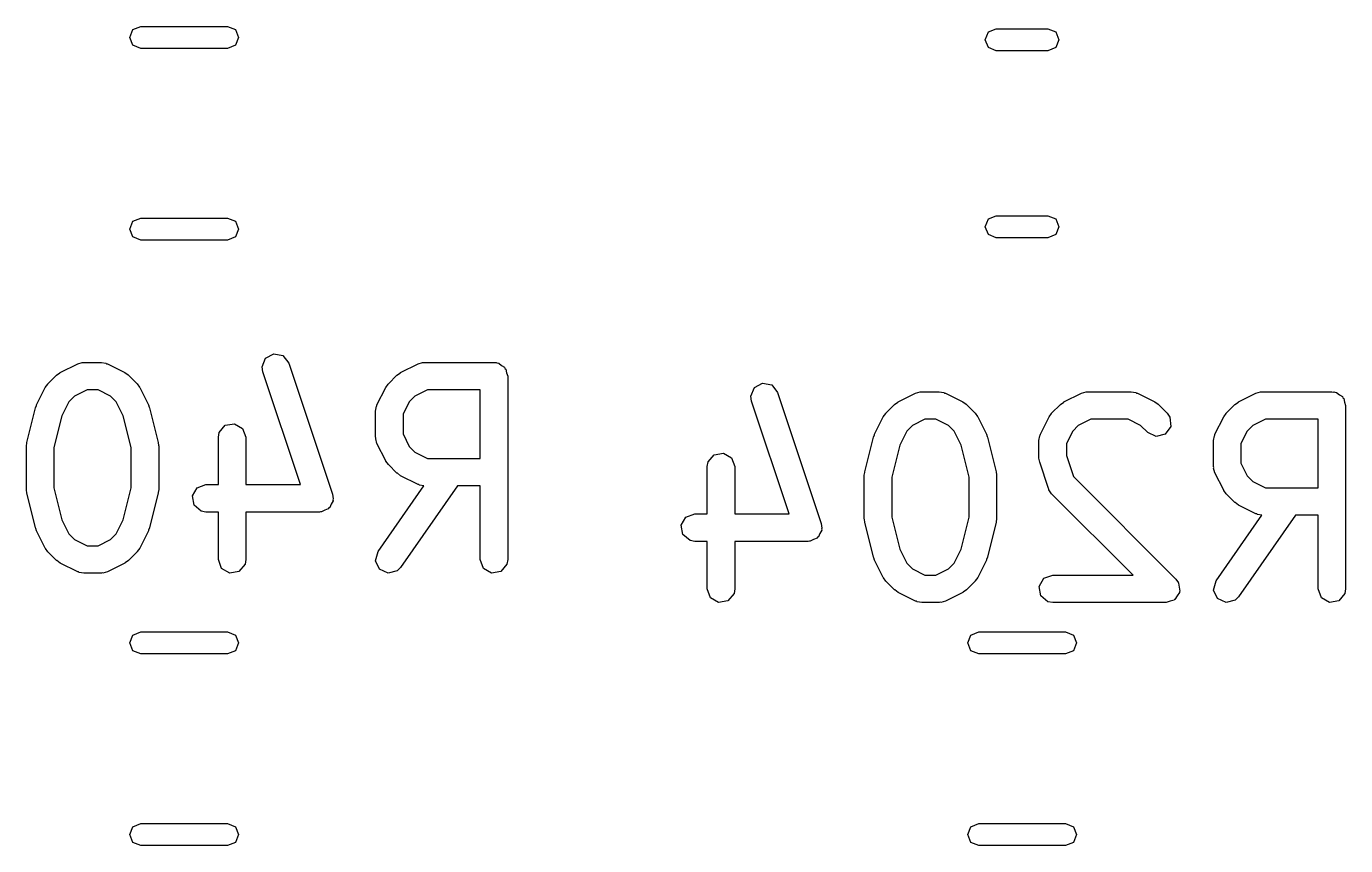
# Model space of a CAD drawing. Extents: x 109 to 192, y -153 to -42.
# Drawn here: x 168.05 to 175.25, y -81.35 to -76.89 of the extents above; entities that cross this region are included whole.
import ezdxf

# ---------------------------------------------------------------- set-up
doc = ezdxf.new("R2010")
doc.units = 0
doc.layers.add('BLACK', color=7, linetype='CONTINUOUS')

msp = doc.modelspace()

# ---------------------------------------------------------------- linework, layer by layer
at = {"layer": 'BLACK', "linetype": 'CONTINUOUS'}
for p, q in [((168.613, -76.9475), (168.63, -76.9051)), ((168.63, -76.9051), (168.673, -76.8875)), ((168.673, -76.8875), (169.147, -76.8875)), ((169.147, -76.8875), (169.19, -76.9051)), ((169.19, -76.9051), (169.207, -76.9475)), ((173.281, -76.96), (173.299, -76.9176)), ((173.299, -76.9176), (173.341, -76.9)), ((173.341, -76.9), (173.623, -76.9)), ((173.623, -76.9), (173.665, -76.9176)), ((173.665, -76.9176), (173.683, -76.96)), ((168.63, -76.9899), (168.613, -76.9475)), ((168.673, -77.0075), (168.63, -76.9899)), ((169.147, -77.0075), (168.673, -77.0075)), ((169.19, -76.9899), (169.147, -77.0075)), ((169.207, -76.9475), (169.19, -76.9899)), ((173.299, -77.0024), (173.281, -76.96)), ((173.341, -77.02), (173.299, -77.0024)), ((173.665, -77.0024), (173.623, -77.02)), ((173.683, -76.96), (173.665, -77.0024)), ((173.623, -77.02), (173.341, -77.02)), ((168.613, -77.9925), (168.63, -77.9501)), ((168.63, -77.9501), (168.673, -77.9325)), ((168.673, -77.9325), (169.147, -77.9325)), ((169.147, -77.9325), (169.19, -77.9501)), ((169.19, -77.9501), (169.207, -77.9925)), ((173.281, -77.98), (173.299, -77.9376)), ((173.299, -77.9376), (173.341, -77.92)), ((173.341, -77.92), (173.623, -77.92)), ((173.623, -77.92), (173.665, -77.9376)), ((173.665, -77.9376), (173.683, -77.98)), ((168.63, -78.0349), (168.613, -77.9925)), ((169.207, -77.9925), (169.19, -78.0349)), ((173.299, -78.0224), (173.281, -77.98)), ((173.341, -78.04), (173.299, -78.0224)), ((173.665, -78.0224), (173.623, -78.04)), ((173.683, -77.98), (173.665, -78.0224)), ((168.673, -78.0525), (168.63, -78.0349)), ((169.147, -78.0525), (168.673, -78.0525)), ((169.19, -78.0349), (169.147, -78.0525)), ((173.623, -78.04), (173.341, -78.04)), ((169.354, -78.697), (169.399, -78.6726)), ((169.399, -78.6726), (169.449, -78.6829)), ((168.234, -78.7749), (168.329, -78.7273)), ((168.329, -78.7273), (168.354, -78.7199)), ((168.354, -78.7199), (168.358, -78.7209)), ((168.358, -78.7209), (168.362, -78.7194)), ((168.362, -78.7194), (168.458, -78.7194)), ((168.458, -78.7194), (168.483, -78.7239)), ((168.483, -78.7239), (168.487, -78.7268)), ((168.487, -78.7268), (168.491, -78.7273)), ((168.491, -78.7273), (168.586, -78.7749)), ((169.335, -78.7447), (169.354, -78.697)), ((169.339, -78.7705), (169.335, -78.7447)), ((169.449, -78.6829), (169.481, -78.723)), ((169.481, -78.723), (169.719, -79.4373)), ((170.091, -78.7749), (170.186, -78.7273)), ((170.186, -78.7273), (170.211, -78.7199)), ((170.211, -78.7199), (170.215, -78.7209)), ((170.215, -78.7209), (170.22, -78.7194)), ((170.22, -78.7194), (170.6, -78.7194)), ((170.6, -78.7194), (170.61, -78.7211)), ((170.61, -78.7211), (170.613, -78.7205)), ((170.613, -78.7205), (170.616, -78.7222)), ((170.616, -78.7222), (170.626, -78.7239)), ((170.626, -78.7239), (170.641, -78.7364)), ((170.641, -78.7364), (170.658, -78.7462)), ((168.166, -78.8366), (168.214, -78.789)), ((168.214, -78.789), (168.232, -78.7761)), ((168.232, -78.7761), (168.234, -78.7749)), ((168.586, -78.7749), (168.604, -78.7883)), ((168.604, -78.7883), (168.606, -78.789)), ((168.606, -78.789), (168.654, -78.8366)), ((169.544, -79.386), (169.339, -78.7705)), ((170.024, -78.8366), (170.071, -78.789)), ((170.071, -78.789), (170.09, -78.7761)), ((170.09, -78.7761), (170.091, -78.7749)), ((170.658, -78.7462), (170.66, -78.7525)), ((170.66, -78.7525), (170.665, -78.7569)), ((170.665, -78.7569), (170.669, -78.7761)), ((170.669, -78.7761), (170.675, -78.7944)), ((170.675, -78.7944), (170.675, -79.7944)), ((168.105, -78.9513), (168.152, -78.8561)), ((168.152, -78.8561), (168.166, -78.8381)), ((168.166, -78.8381), (168.166, -78.8366)), ((168.38, -78.8694), (168.312, -78.9036)), ((168.44, -78.8694), (168.38, -78.8694)), ((168.508, -78.9036), (168.44, -78.8694)), ((168.654, -78.8366), (168.666, -78.855)), ((168.666, -78.855), (168.668, -78.8561)), ((168.668, -78.8561), (168.715, -78.9513)), ((169.962, -78.9513), (170.01, -78.8561)), ((170.01, -78.8561), (170.023, -78.8381)), ((170.023, -78.8381), (170.024, -78.8366)), ((170.237, -78.8694), (170.169, -78.9036)), ((170.525, -78.8694), (170.237, -78.8694)), ((170.525, -79.2432), (170.525, -78.8694)), ((172.002, -78.9047), (172.021, -78.857)), ((172.021, -78.857), (172.066, -78.8326)), ((172.066, -78.8326), (172.116, -78.8429)), ((172.116, -78.8429), (172.148, -78.883)), ((172.148, -78.883), (172.386, -79.5973)), ((172.806, -78.9349), (172.901, -78.8873)), ((172.901, -78.8873), (172.926, -78.8799)), ((172.926, -78.8799), (172.93, -78.8809)), ((172.93, -78.8809), (172.934, -78.8794)), ((172.934, -78.8794), (173.03, -78.8794)), ((173.03, -78.8794), (173.055, -78.8839)), ((173.055, -78.8839), (173.059, -78.8868)), ((173.059, -78.8868), (173.063, -78.8873)), ((173.063, -78.8873), (173.158, -78.9349)), ((173.71, -78.9349), (173.806, -78.8873)), ((173.806, -78.8873), (173.831, -78.8799)), ((173.831, -78.8799), (173.835, -78.8809)), ((173.835, -78.8809), (173.839, -78.8794)), ((173.839, -78.8794), (174.077, -78.8794)), ((174.077, -78.8794), (174.103, -78.8839)), ((174.103, -78.8839), (174.106, -78.8868)), ((174.106, -78.8868), (174.111, -78.8873)), ((174.111, -78.8873), (174.206, -78.9349)), ((174.663, -78.9349), (174.758, -78.8873)), ((174.758, -78.8873), (174.783, -78.8799)), ((174.783, -78.8799), (174.787, -78.8809)), ((174.787, -78.8809), (174.792, -78.8794)), ((174.792, -78.8794), (175.172, -78.8794)), ((175.172, -78.8794), (175.182, -78.8811)), ((175.182, -78.8811), (175.185, -78.8805)), ((175.185, -78.8805), (175.188, -78.8822)), ((175.188, -78.8822), (175.198, -78.8839)), ((175.198, -78.8839), (175.213, -78.8964)), ((168.099, -78.9667), (168.104, -78.9548)), ((168.104, -78.9548), (168.105, -78.9513)), ((168.281, -78.934), (168.243, -79.011)), ((168.312, -78.9036), (168.281, -78.934)), ((168.539, -78.934), (168.508, -78.9036)), ((168.577, -79.011), (168.539, -78.934)), ((168.715, -78.9513), (168.719, -78.9637)), ((169.954, -78.9849), (169.959, -78.9592)), ((169.959, -78.9592), (169.961, -78.9558)), ((169.961, -78.9558), (169.962, -78.9513)), ((170.138, -78.934), (170.104, -79.0026)), ((170.169, -78.9036), (170.138, -78.934)), ((172.006, -78.9305), (172.002, -78.9047)), ((172.211, -79.546), (172.006, -78.9305)), ((172.738, -78.9966), (172.786, -78.949)), ((172.786, -78.949), (172.804, -78.9361)), ((172.804, -78.9361), (172.806, -78.9349)), ((173.158, -78.9349), (173.176, -78.9483)), ((173.176, -78.9483), (173.178, -78.949)), ((173.178, -78.949), (173.226, -78.9966)), ((173.643, -78.9966), (173.691, -78.949)), ((173.691, -78.949), (173.709, -78.9361)), ((173.709, -78.9361), (173.71, -78.9349)), ((174.206, -78.9349), (174.224, -78.9483)), ((174.224, -78.9483), (174.226, -78.949)), ((174.226, -78.949), (174.273, -78.9966)), ((174.596, -78.9966), (174.643, -78.949)), ((174.643, -78.949), (174.662, -78.9361)), ((174.662, -78.9361), (174.663, -78.9349)), ((175.213, -78.8964), (175.23, -78.9062)), ((175.23, -78.9062), (175.232, -78.9125)), ((175.232, -78.9125), (175.237, -78.9169)), ((175.237, -78.9169), (175.241, -78.9361)), ((175.241, -78.9361), (175.247, -78.9544)), ((175.247, -78.9544), (175.247, -79.9544)), ((168.052, -79.1571), (168.099, -78.9667)), ((168.243, -79.011), (168.199, -79.1846)), ((168.621, -79.1846), (168.577, -79.011)), ((168.719, -78.9637), (168.721, -78.9667)), ((168.721, -78.9667), (168.768, -79.1571)), ((169.954, -79.1277), (169.954, -78.9849)), ((170.104, -79.0026), (170.104, -79.11)), ((172.677, -79.1113), (172.724, -79.0161)), ((172.724, -79.0161), (172.738, -78.9981)), ((172.738, -78.9981), (172.738, -78.9966)), ((172.952, -79.0294), (172.884, -79.0636)), ((173.012, -79.0294), (172.952, -79.0294)), ((173.08, -79.0636), (173.012, -79.0294)), ((173.226, -78.9966), (173.238, -79.015)), ((173.238, -79.015), (173.24, -79.0161)), ((173.24, -79.0161), (173.287, -79.1113)), ((173.582, -79.1113), (173.629, -79.0161)), ((173.629, -79.0161), (173.643, -78.9981)), ((173.643, -78.9981), (173.643, -78.9966)), ((173.857, -79.0294), (173.788, -79.0636)), ((174.06, -79.0294), (173.857, -79.0294)), ((174.128, -79.0636), (174.06, -79.0294)), ((174.273, -78.9966), (174.288, -79.0179)), ((174.288, -79.0179), (174.293, -79.069)), ((174.534, -79.1113), (174.582, -79.0161)), ((174.582, -79.0161), (174.595, -78.9981)), ((174.595, -78.9981), (174.596, -78.9966)), ((174.809, -79.0294), (174.741, -79.0636)), ((175.097, -79.0294), (174.809, -79.0294)), ((175.097, -79.4032), (175.097, -79.0294)), ((169.097, -79.1277), (169.101, -79.1021)), ((169.101, -79.1021), (169.134, -79.0628)), ((169.134, -79.0628), (169.185, -79.0539)), ((169.185, -79.0539), (169.229, -79.0795)), ((169.229, -79.0795), (169.247, -79.1277)), ((172.853, -79.094), (172.815, -79.171)), ((172.884, -79.0636), (172.853, -79.094)), ((173.111, -79.094), (173.08, -79.0636)), ((173.149, -79.171), (173.111, -79.094)), ((173.758, -79.094), (173.724, -79.1626)), ((173.788, -79.0636), (173.758, -79.094)), ((174.167, -79.1027), (174.128, -79.0636)), ((174.214, -79.1243), (174.167, -79.1027)), ((174.293, -79.069), (174.263, -79.1111)), ((174.71, -79.094), (174.676, -79.1626)), ((174.741, -79.0636), (174.71, -79.094)), ((168.049, -79.1753), (168.052, -79.1606)), ((168.049, -79.4134), (168.049, -79.1753)), ((168.052, -79.1606), (168.052, -79.1571)), ((168.768, -79.1571), (168.77, -79.1721)), ((168.77, -79.1721), (168.771, -79.1753)), ((168.771, -79.1753), (168.771, -79.4134)), ((169.097, -79.386), (169.097, -79.1277)), ((169.247, -79.1277), (169.247, -79.386)), ((169.956, -79.1319), (169.954, -79.1277)), ((169.955, -79.1363), (169.956, -79.1319)), ((169.962, -79.1613), (169.955, -79.1363)), ((170.01, -79.2565), (169.962, -79.1613)), ((170.104, -79.11), (170.138, -79.1785)), ((172.624, -79.3171), (172.671, -79.1267)), ((172.671, -79.1267), (172.676, -79.1148)), ((172.676, -79.1148), (172.677, -79.1113)), ((172.815, -79.171), (172.771, -79.3446)), ((173.193, -79.3446), (173.149, -79.171)), ((173.287, -79.1113), (173.291, -79.1237)), ((173.291, -79.1237), (173.293, -79.1267)), ((173.293, -79.1267), (173.34, -79.3171)), ((173.574, -79.1449), (173.578, -79.1192)), ((173.574, -79.2401), (173.574, -79.1449)), ((173.578, -79.1192), (173.581, -79.1158)), ((173.581, -79.1158), (173.582, -79.1113)), ((173.724, -79.1626), (173.724, -79.2279)), ((174.263, -79.1111), (174.214, -79.1243)), ((174.526, -79.1449), (174.531, -79.1192)), ((174.526, -79.2877), (174.526, -79.1449)), ((174.531, -79.1192), (174.533, -79.1158)), ((174.533, -79.1158), (174.534, -79.1113)), ((174.676, -79.1626), (174.676, -79.27)), ((168.199, -79.1846), (168.199, -79.4042)), ((168.621, -79.4042), (168.621, -79.1846)), ((170.138, -79.1785), (170.169, -79.2089)), ((170.169, -79.2089), (170.237, -79.2432)), ((170.237, -79.2432), (170.525, -79.2432)), ((171.769, -79.2621), (171.802, -79.2228)), ((171.802, -79.2228), (171.852, -79.2139)), ((171.852, -79.2139), (171.897, -79.2395)), ((171.897, -79.2395), (171.914, -79.2877)), ((173.574, -79.2416), (173.574, -79.2401)), ((173.578, -79.2638), (173.574, -79.2416)), ((173.724, -79.2279), (173.762, -79.3424)), ((170.011, -79.2576), (170.01, -79.2565)), ((170.024, -79.276), (170.011, -79.2576)), ((170.071, -79.3236), (170.024, -79.276)), ((171.764, -79.2877), (171.769, -79.2621)), ((171.764, -79.546), (171.764, -79.2877)), ((171.914, -79.2877), (171.914, -79.546)), ((172.621, -79.3353), (172.624, -79.3206)), ((172.624, -79.3206), (172.624, -79.3171)), ((173.34, -79.3171), (173.342, -79.3321)), ((173.625, -79.4067), (173.578, -79.2638)), ((174.528, -79.2919), (174.526, -79.2877)), ((174.527, -79.2963), (174.528, -79.2919)), ((174.534, -79.3213), (174.527, -79.2963)), ((174.582, -79.4165), (174.534, -79.3213)), ((174.676, -79.27), (174.71, -79.3385)), ((168.981, -79.4036), (169.029, -79.386)), ((169.029, -79.386), (169.097, -79.386)), ((169.247, -79.386), (169.544, -79.386)), ((169.968, -79.7514), (170.218, -79.393)), ((170.073, -79.3243), (170.071, -79.3236)), ((170.091, -79.3377), (170.073, -79.3243)), ((170.401, -79.3932), (170.09, -79.8374)), ((170.186, -79.3853), (170.091, -79.3377)), ((170.19, -79.3858), (170.186, -79.3853)), ((170.194, -79.3887), (170.19, -79.3858)), ((170.218, -79.393), (170.194, -79.3887)), ((170.525, -79.3932), (170.401, -79.3932)), ((170.525, -79.7944), (170.525, -79.3932)), ((172.621, -79.5734), (172.621, -79.3353)), ((172.771, -79.3446), (172.771, -79.5642)), ((173.193, -79.5642), (173.193, -79.3446)), ((173.342, -79.3321), (173.343, -79.3353)), ((173.343, -79.3353), (173.343, -79.5734)), ((173.762, -79.3424), (174.321, -79.9013)), ((174.71, -79.3385), (174.741, -79.3689)), ((174.741, -79.3689), (174.809, -79.4032)), ((168.05, -79.4167), (168.049, -79.4134)), ((168.052, -79.4316), (168.05, -79.4167)), ((168.099, -79.6221), (168.052, -79.4316)), ((168.199, -79.4042), (168.243, -79.5777)), ((168.577, -79.5777), (168.621, -79.4042)), ((168.768, -79.4316), (168.721, -79.6221)), ((168.771, -79.4134), (168.768, -79.4282)), ((168.768, -79.4282), (168.768, -79.4316)), ((168.955, -79.448), (168.981, -79.4036)), ((168.964, -79.4985), (168.955, -79.448)), ((169.719, -79.4373), (169.723, -79.4631)), ((169.723, -79.4631), (169.721, -79.4684)), ((173.628, -79.4102), (173.625, -79.4067)), ((173.628, -79.4146), (173.628, -79.4102)), ((173.643, -79.436), (173.628, -79.4146)), ((174.087, -79.8794), (173.643, -79.436)), ((174.583, -79.4176), (174.582, -79.4165)), ((174.596, -79.436), (174.583, -79.4176)), ((174.643, -79.4836), (174.596, -79.436)), ((174.809, -79.4032), (175.097, -79.4032)), ((169.003, -79.5315), (168.964, -79.4985)), ((169.029, -79.536), (169.003, -79.5315)), ((169.097, -79.536), (169.029, -79.536)), ((169.097, -79.7944), (169.097, -79.536)), ((169.648, -79.536), (169.247, -79.536)), ((169.247, -79.536), (169.247, -79.7944)), ((169.653, -79.5341), (169.648, -79.536)), ((169.659, -79.5352), (169.653, -79.5341)), ((169.677, -79.5255), (169.659, -79.5352)), ((169.696, -79.5185), (169.677, -79.5255)), ((169.699, -79.5135), (169.696, -79.5185)), ((169.704, -79.5108), (169.699, -79.5135)), ((169.712, -79.4918), (169.704, -79.5108)), ((169.722, -79.4741), (169.712, -79.4918)), ((169.721, -79.4684), (169.722, -79.4741)), ((174.645, -79.4843), (174.643, -79.4836)), ((174.663, -79.4977), (174.645, -79.4843)), ((174.758, -79.5453), (174.663, -79.4977)), ((168.243, -79.5777), (168.281, -79.6547)), ((168.539, -79.6547), (168.577, -79.5777)), ((171.622, -79.608), (171.648, -79.5636)), ((171.631, -79.6585), (171.622, -79.608)), ((171.648, -79.5636), (171.696, -79.546)), ((171.696, -79.546), (171.764, -79.546)), ((171.914, -79.546), (172.211, -79.546)), ((172.386, -79.5973), (172.39, -79.6231)), ((172.622, -79.5767), (172.621, -79.5734)), ((172.624, -79.5916), (172.622, -79.5767)), ((172.671, -79.7821), (172.624, -79.5916)), ((172.771, -79.5642), (172.815, -79.7377)), ((173.149, -79.7377), (173.193, -79.5642)), ((173.34, -79.5916), (173.293, -79.7821)), ((173.343, -79.5734), (173.34, -79.5882)), ((173.34, -79.5882), (173.34, -79.5916)), ((174.54, -79.9114), (174.79, -79.553)), ((174.973, -79.5532), (174.662, -79.9974)), ((174.762, -79.5458), (174.758, -79.5453)), ((174.766, -79.5487), (174.762, -79.5458)), ((174.79, -79.553), (174.766, -79.5487)), ((175.097, -79.5532), (174.973, -79.5532)), ((175.097, -79.9544), (175.097, -79.5532)), ((168.101, -79.625), (168.099, -79.6221)), ((168.105, -79.6374), (168.101, -79.625)), ((168.152, -79.7327), (168.105, -79.6374)), ((168.281, -79.6547), (168.312, -79.6851)), ((168.508, -79.6851), (168.539, -79.6547)), ((168.715, -79.6374), (168.668, -79.7327)), ((168.716, -79.6339), (168.715, -79.6374)), ((168.721, -79.6221), (168.716, -79.6339)), ((171.671, -79.6915), (171.631, -79.6585)), ((172.364, -79.6785), (172.344, -79.6855)), ((172.366, -79.6735), (172.364, -79.6785)), ((172.371, -79.6708), (172.366, -79.6735)), ((172.379, -79.6518), (172.371, -79.6708)), ((172.389, -79.6341), (172.379, -79.6518)), ((172.39, -79.6231), (172.388, -79.6284)), ((172.388, -79.6284), (172.389, -79.6341)), ((168.154, -79.7338), (168.152, -79.7327)), ((168.166, -79.7522), (168.154, -79.7338)), ((168.214, -79.7998), (168.166, -79.7522)), ((168.312, -79.6851), (168.38, -79.7194)), ((168.38, -79.7194), (168.44, -79.7194)), ((168.44, -79.7194), (168.508, -79.6851)), ((168.654, -79.7522), (168.606, -79.7998)), ((168.668, -79.7327), (168.654, -79.7507)), ((168.654, -79.7507), (168.654, -79.7522)), ((169.954, -79.8009), (169.968, -79.7514)), ((171.696, -79.696), (171.671, -79.6915)), ((171.764, -79.696), (171.696, -79.696)), ((171.764, -79.9544), (171.764, -79.696)), ((172.315, -79.696), (171.914, -79.696)), ((171.914, -79.696), (171.914, -79.9544)), ((172.321, -79.6941), (172.315, -79.696)), ((172.326, -79.6952), (172.321, -79.6941)), ((172.344, -79.6855), (172.326, -79.6952)), ((172.815, -79.7377), (172.853, -79.8147)), ((173.111, -79.8147), (173.149, -79.7377)), ((168.216, -79.8005), (168.214, -79.7998)), ((168.234, -79.8138), (168.216, -79.8005)), ((168.329, -79.8615), (168.234, -79.8138)), ((168.586, -79.8138), (168.491, -79.8615)), ((168.588, -79.8127), (168.586, -79.8138)), ((168.606, -79.7998), (168.588, -79.8127)), ((169.114, -79.8426), (169.097, -79.7944)), ((169.242, -79.82), (169.209, -79.8593)), ((169.247, -79.7944), (169.242, -79.82)), ((169.976, -79.8474), (169.954, -79.8009)), ((170.543, -79.8426), (170.525, -79.7944)), ((170.671, -79.82), (170.638, -79.8593)), ((170.675, -79.7944), (170.671, -79.82)), ((172.673, -79.785), (172.671, -79.7821)), ((172.677, -79.7974), (172.673, -79.785)), ((172.724, -79.8927), (172.677, -79.7974)), ((172.853, -79.8147), (172.884, -79.8451)), ((173.08, -79.8451), (173.111, -79.8147)), ((173.287, -79.7974), (173.24, -79.8927)), ((173.288, -79.7939), (173.287, -79.7974)), ((173.293, -79.7821), (173.288, -79.7939)), ((168.333, -79.862), (168.329, -79.8615)), ((168.337, -79.8649), (168.333, -79.862)), ((168.362, -79.8694), (168.337, -79.8649)), ((168.458, -79.8694), (168.362, -79.8694)), ((168.462, -79.8678), (168.458, -79.8694)), ((168.466, -79.8689), (168.462, -79.8678)), ((168.491, -79.8615), (168.466, -79.8689)), ((169.159, -79.8682), (169.114, -79.8426)), ((169.209, -79.8593), (169.159, -79.8682)), ((170.023, -79.8691), (169.976, -79.8474)), ((170.072, -79.8558), (170.023, -79.8691)), ((170.09, -79.8374), (170.072, -79.8558)), ((170.587, -79.8682), (170.543, -79.8426)), ((170.638, -79.8593), (170.587, -79.8682)), ((172.726, -79.8938), (172.724, -79.8927)), ((172.738, -79.9122), (172.726, -79.8938)), ((172.884, -79.8451), (172.952, -79.8794)), ((172.952, -79.8794), (173.012, -79.8794)), ((173.012, -79.8794), (173.08, -79.8451)), ((173.24, -79.8927), (173.226, -79.9107)), ((173.575, -79.9414), (173.6, -79.8969)), ((173.6, -79.8969), (173.649, -79.8794)), ((173.649, -79.8794), (174.087, -79.8794)), ((171.782, -80.0026), (171.764, -79.9544)), ((171.914, -79.9544), (171.91, -79.98)), ((172.786, -79.9598), (172.738, -79.9122)), ((172.788, -79.9605), (172.786, -79.9598)), ((172.806, -79.9738), (172.788, -79.9605)), ((173.178, -79.9598), (173.16, -79.9727)), ((173.226, -79.9122), (173.178, -79.9598)), ((173.226, -79.9107), (173.226, -79.9122)), ((173.584, -79.9919), (173.575, -79.9414)), ((174.321, -79.9013), (174.33, -79.9148)), ((174.33, -79.9148), (174.333, -79.9169)), ((174.333, -79.9169), (174.333, -79.9189)), ((174.333, -79.9189), (174.336, -79.9227)), ((174.336, -79.9227), (174.338, -79.9452)), ((174.338, -79.9452), (174.342, -79.9674)), ((174.342, -79.9674), (174.34, -79.9704)), ((174.526, -79.9609), (174.54, -79.9114)), ((174.548, -80.0074), (174.526, -79.9609)), ((175.115, -80.0026), (175.097, -79.9544)), ((175.247, -79.9544), (175.243, -79.98)), ((171.826, -80.0282), (171.782, -80.0026)), ((171.877, -80.0193), (171.826, -80.0282)), ((171.91, -79.98), (171.877, -80.0193)), ((172.901, -80.0215), (172.806, -79.9738)), ((172.905, -80.022), (172.901, -80.0215)), ((172.909, -80.0249), (172.905, -80.022)), ((172.934, -80.0294), (172.909, -80.0249)), ((173.03, -80.0294), (172.934, -80.0294)), ((173.034, -80.0278), (173.03, -80.0294)), ((173.038, -80.0289), (173.034, -80.0278)), ((173.063, -80.0215), (173.038, -80.0289)), ((173.158, -79.9738), (173.063, -80.0215)), ((173.16, -79.9727), (173.158, -79.9738)), ((173.623, -80.0249), (173.584, -79.9919)), ((173.649, -80.0294), (173.623, -80.0249)), ((174.268, -80.0294), (173.649, -80.0294)), ((174.289, -80.0217), (174.268, -80.0294)), ((174.311, -80.0158), (174.289, -80.0217)), ((174.313, -80.013), (174.311, -80.0158)), ((174.316, -80.0118), (174.313, -80.013)), ((174.327, -79.9923), (174.316, -80.0118)), ((174.34, -79.9738), (174.327, -79.9923)), ((174.34, -79.9704), (174.34, -79.9738)), ((174.595, -80.0291), (174.548, -80.0074)), ((174.644, -80.0158), (174.595, -80.0291)), ((174.662, -79.9974), (174.644, -80.0158)), ((175.159, -80.0282), (175.115, -80.0026)), ((175.21, -80.0193), (175.159, -80.0282)), ((175.243, -79.98), (175.21, -80.0193)), ((168.613, -80.2495), (168.63, -80.2071)), ((168.63, -80.2919), (168.613, -80.2495)), ((168.63, -80.2071), (168.673, -80.1895)), ((168.673, -80.1895), (169.147, -80.1895)), ((169.147, -80.1895), (169.19, -80.2071)), ((169.19, -80.2071), (169.207, -80.2495)), ((169.207, -80.2495), (169.19, -80.2919)), ((173.185, -80.2495), (173.202, -80.2071)), ((173.202, -80.2919), (173.185, -80.2495)), ((173.202, -80.2071), (173.245, -80.1895)), ((173.245, -80.1895), (173.719, -80.1895)), ((173.719, -80.1895), (173.762, -80.2071)), ((173.762, -80.2071), (173.779, -80.2495)), ((173.779, -80.2495), (173.762, -80.2919)), ((168.673, -80.3095), (168.63, -80.2919)), ((169.147, -80.3095), (168.673, -80.3095)), ((169.19, -80.2919), (169.147, -80.3095)), ((173.245, -80.3095), (173.202, -80.2919)), ((173.719, -80.3095), (173.245, -80.3095)), ((173.762, -80.2919), (173.719, -80.3095)), ((168.613, -81.2945), (168.63, -81.2521)), ((168.63, -81.2521), (168.673, -81.2345)), ((168.673, -81.2345), (169.147, -81.2345)), ((169.147, -81.2345), (169.19, -81.2521)), ((169.19, -81.2521), (169.207, -81.2945)), ((173.185, -81.2945), (173.202, -81.2521)), ((173.202, -81.2521), (173.245, -81.2345)), ((173.245, -81.2345), (173.719, -81.2345)), ((173.719, -81.2345), (173.762, -81.2521)), ((173.762, -81.2521), (173.779, -81.2945)), ((168.63, -81.3369), (168.613, -81.2945)), ((168.673, -81.3545), (168.63, -81.3369)), ((169.19, -81.3369), (169.147, -81.3545)), ((169.207, -81.2945), (169.19, -81.3369)), ((173.202, -81.3369), (173.185, -81.2945)), ((173.245, -81.3545), (173.202, -81.3369)), ((173.762, -81.3369), (173.719, -81.3545)), ((173.779, -81.2945), (173.762, -81.3369)), ((169.147, -81.3545), (168.673, -81.3545)), ((173.719, -81.3545), (173.245, -81.3545))]:
    msp.add_line(p, q, dxfattribs=at)

doc.saveas('drawing.dxf')
